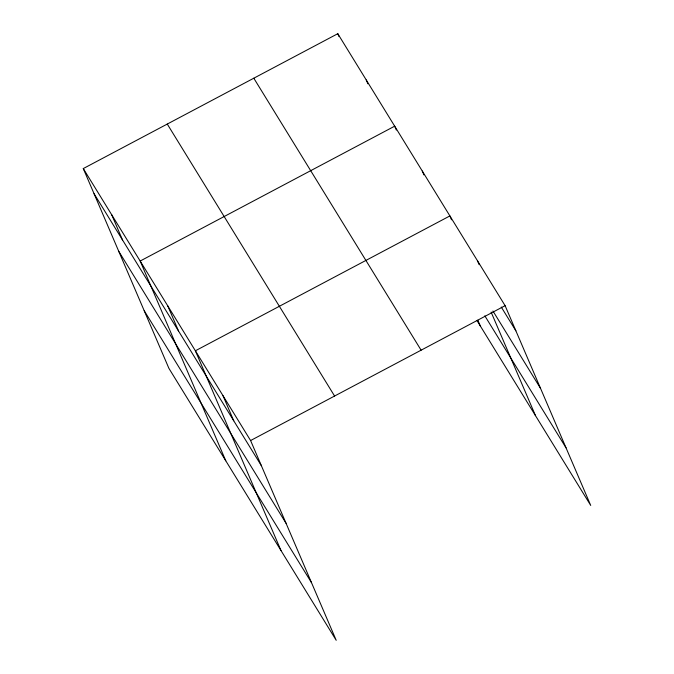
<?xml version="1.0" encoding="UTF-8"?>
<svg xmlns="http://www.w3.org/2000/svg" width="674" height="674" viewBox="0 0 674 674"><rect width="100%" height="100%" fill="white"/><g stroke="black" fill="none" stroke-linecap="round" stroke-linejoin="round"><path stroke-width="1.01" d="M83.281 168.567L250.593 440.543L336.208 640.3L168.896 368.324L83.281 168.567L337.792 33.7L505.104 305.676L590.719 505.433L477.015 320.597M250.593 440.543L505.104 305.676M501.262 307.049L515.871 330.808M492.938 311L540.573 388.435M484.825 315.82L566.017 447.806M253.803 78.209L421.115 350.177M167.27 124.058L334.582 396.034M94.057 193.699L261.36 465.675M118.75 251.326L286.062 523.302M144.202 310.697L311.506 582.673M477.495 260.796L479.155 264.663M451.546 219.791L449.895 215.924L195.376 350.792L280.991 550.548M491.11 312.087L535.51 415.681M422.286 171.044L423.946 174.911M396.337 130.04L394.678 126.173L140.167 261.04L225.782 460.797M477.824 320.167L480.292 325.93M366.235 79.936L367.894 83.803M337.792 33.7L339.039 36.598M222.984 395.663L233.752 420.795M167.775 305.912L178.543 331.044M111.724 214.804L122.491 239.936"/></g></svg>
